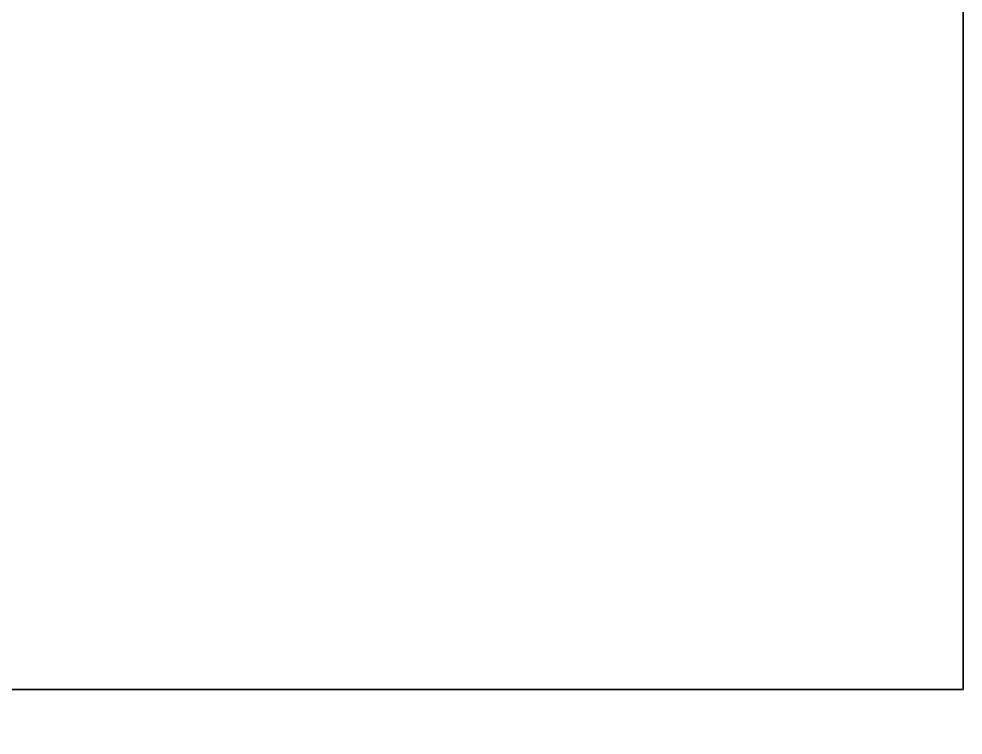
# Model space of a CAD drawing. Header units: millimetres. Extents: x 6546658 to 12951752, y -1354198 to 1102852.
# Drawn here: x 11610949 to 11678673, y -74171 to -22772 of the extents above; entities that cross this region are included whole.
import ezdxf
from ezdxf import colors
from ezdxf.entities.mleader import LeaderData, LeaderLine
from ezdxf.math import Vec2, Vec3

# ---------------------------------------------------------------- set-up
doc = ezdxf.new("R2010")
doc.units = ezdxf.units.MM
doc.layers.add('ИС_Выноски', color=3, linetype='Continuous', lineweight=18)
doc.layers.add('ИС_МВН', color=3, linetype='Continuous', lineweight=18)
doc.styles.add('0', font='isocpeur.ttf', dxfattribs={"width": 0.8, "oblique": 15})
doc.styles.add('ISOCPEUR', font='isocpeur.ttf', dxfattribs={"width": 0.8, "oblique": 15})

# ---------------------------------------------------------------- blocks, each defined once
blk = doc.blocks.new('_None')

msp = doc.modelspace()

# ---------------------------------------------------------------- linework, layer by layer
at = {"color": 1}
msp.add_lwpolyline([(11563509.7, 25987.1), (11678672.8, 25987.1), (11678672.8, -70893.3), (11563509.7, -70893.3)], close=True, dxfattribs=at)

# ---------------------------------------------------------------- leaders
at = {"layer": 'ИС_Выноски'}
ml = msp.add_multileader_mtext('Standard', dxfattribs=at)
ml.set_content('Ось опоры ОП4 \\PПК 70+71,19', color=256, style='ISOCPEUR')
ml.set_leader_properties(color=256, linetype='ByLayer')
ml.set_arrow_properties(name='NONE')
ml.build(insert=Vec2(0, 0))
ml.multileader.update_dxf_attribs({"text_left_attachment_type": 6, "text_right_attachment_type": 6, "dogleg_length": 0.36, "arrow_head_size": 600, "scale": 200})
ctx = ml.context
ctx.base_point, ctx.scale, ctx.char_height, ctx.arrow_head_size, ctx.landing_gap_size, ctx.plane_origin, ctx.plane_x_axis, ctx.plane_y_axis = Vec3(11632662, -130921.6), 200, 1200, 600, 125, Vec3(11639657.7, -112469.6), Vec3(0, 1), Vec3(-1, 0)
ctx.left_attachment, ctx.right_attachment, ctx.text_align_type = 6, 6, 1
notes = []
notes.append((ctx, [(1, (1, 1, 0), (11632662, -121131.4), (0, -1), 161, [(1, [(11632662, -119305.4)], 0, [])])]))
ctx.mtext.insert, ctx.mtext.text_direction, ctx.mtext.rotation, ctx.mtext.width, ctx.mtext.alignment, ctx.mtext.flow_direction = Vec3(11631222, -126107), Vec3(0, 1), 1.5707963, 10889.447, 2, 5
ml = msp.add_multileader_mtext('Standard', dxfattribs=at)
ml.set_content('Ось опоры ОП5 \\PПК 71+4,24', color=256, style='ISOCPEUR')
ml.set_leader_properties(color=256, linetype='ByLayer')
ml.set_arrow_properties(name='NONE')
ml.build(insert=Vec2(0, 0))
ml.multileader.update_dxf_attribs({"text_left_attachment_type": 6, "text_right_attachment_type": 6, "dogleg_length": 0.36, "arrow_head_size": 600, "scale": 200})
ctx = ml.context
ctx.base_point, ctx.scale, ctx.char_height, ctx.arrow_head_size, ctx.landing_gap_size, ctx.plane_origin, ctx.plane_x_axis, ctx.plane_y_axis = Vec3(11665683.3, -129586.6), 200, 1200, 600, 125, Vec3(11672679, -111081.3), Vec3(0, 1), Vec3(-1, 0)
ctx.left_attachment, ctx.right_attachment, ctx.text_align_type = 6, 6, 1
notes.append((ctx, [(1, (1, 1, 0), (11665683.3, -119892.5), (0, -1), 161, [(1, [(11665683.3, -117917.1)], 0, [])])]))
ctx.mtext.insert, ctx.mtext.text_direction, ctx.mtext.rotation, ctx.mtext.width, ctx.mtext.alignment, ctx.mtext.flow_direction = Vec3(11664243.3, -124820.1), Vec3(0, 1), 1.5707963, 10620.215, 2, 5
at = {"layer": 'ИС_МВН'}
ml = msp.add_multileader_mtext('Standard', dxfattribs=at)
ml.set_content('5', color=256, style='0')
ml.set_leader_properties(color=256, linetype='ByLayer', lineweight=-1)
ml.set_arrow_properties(name='NONE')
ml.build(insert=Vec2(0, 0))
ml.multileader.update_dxf_attribs({"text_left_attachment_type": 6, "text_right_attachment_type": 6, "dogleg_length": 0.36, "arrow_head_size": 100, "scale": 50})
ctx = ml.context
ctx.base_point, ctx.scale, ctx.char_height, ctx.arrow_head_size, ctx.landing_gap_size, ctx.plane_origin = Vec3(11591570.4, -28733.6, 207821.8), 50, 125, 100, 5, Vec3(11591580.4, -29161.3, 207821.8)
ctx.left_attachment, ctx.right_attachment, ctx.text_align_type = 6, 6, 1
notes.append((ctx, [(0, (1, 1, 0), (11591552.4, -28733.6, 207821.8), (1, 0), 18, [(0, [(11591431.2, -29161.3, 207821.8)], 0, [])])]))
ctx.mtext.insert, ctx.mtext.width, ctx.mtext.alignment, ctx.mtext.flow_direction = Vec3(11591617.1, -28583.6, 207821.8), 1558.391, 2, 5
for ctx, leaders in notes:
    for number, flags, end, landing, length, lines in leaders:
        leader = LeaderData()
        leader.index, (leader.has_last_leader_line, leader.has_dogleg_vector, leader.attachment_direction) = number, flags
        leader.last_leader_point, leader.dogleg_vector, leader.dogleg_length = Vec3(end), Vec3(landing), length
        for number, points, colour, breaks in lines:
            line = LeaderLine()
            line.index, line.vertices, line.color, line.breaks = number, Vec3.list(points), colors.encode_raw_color(colour), breaks
            leader.lines.append(line)
        ctx.leaders.append(leader)

doc.saveas('drawing.dxf')
